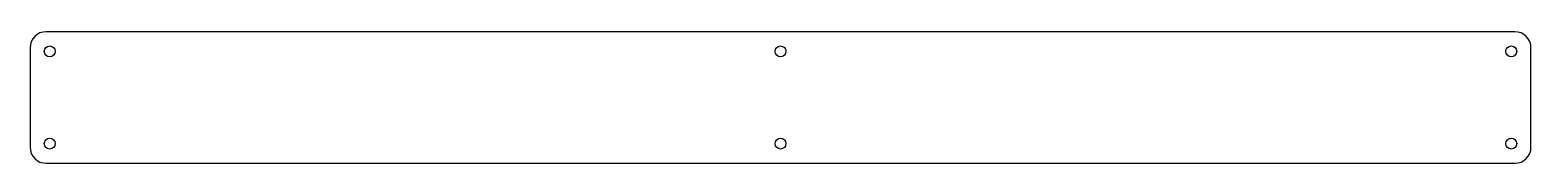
# Model space of a CAD drawing. Header units: millimetres. Extents: x 3 to 308, y 3 to 30.
import ezdxf

# ---------------------------------------------------------------- set-up
doc = ezdxf.new("R2010")
doc.units = ezdxf.units.MM

msp = doc.modelspace()

# ---------------------------------------------------------------- linework, layer by layer
at = {"color": 0}
for p, q in [((304.35, 29.74), (6.07, 29.74)), ((2.76, 26.43), (2.76, 6.3)), ((307.66, 6.3), (307.66, 26.43)), ((6.07, 2.99), (304.35, 2.99)), ((304.35, 2.99), (304.35, 2.99))]:
    msp.add_line(p, q, dxfattribs=at)
for centre in [(6.76, 25.74), (155.21, 25.74), (303.66, 25.74), (6.76, 6.99), (155.21, 6.99), (303.66, 6.99)]:
    msp.add_circle(centre, 1.1, dxfattribs=at)
for centre, start, end in [((6.07, 26.43), 90, 180), ((304.35, 26.43), 0, 90), ((6.07, 6.3), 180, 269.9993), ((304.35, 6.3), 270.0001, 0.0001)]:
    msp.add_arc(centre, 3.31, start, end, dxfattribs=at)

doc.saveas('drawing.dxf')
